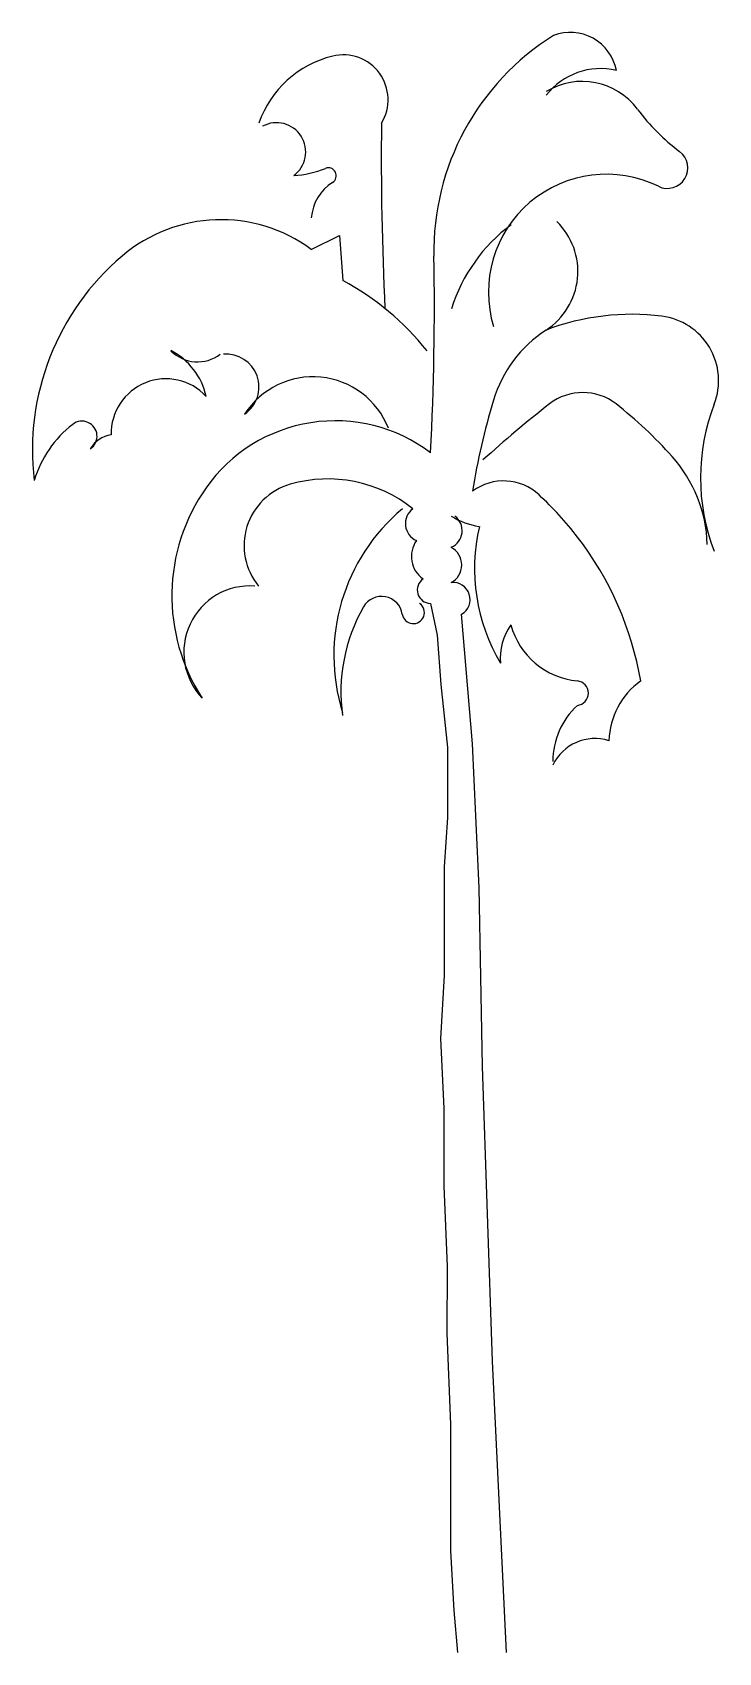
# Model space of a CAD drawing. Extents: x -2.3 to 1.42, y 0 to 8.78.
import ezdxf

# ---------------------------------------------------------------- set-up
doc = ezdxf.new("R2010")
doc.units = 0
doc.header["$LTSCALE"] = 0.4
doc.header["$MEASUREMENT"] = 0
doc.layers.add('ARBOLES', color=3, linetype='CONTINUOUS')

msp = doc.modelspace()

# ---------------------------------------------------------------- linework, layer by layer
at = {"layer": 'ARBOLES'}
for p, q in [((-0.7928, 7.6024), (-0.6407, 7.6783)), ((-0.6407, 7.6783), (-0.6214, 7.4329))]:
    msp.add_line(p, q, dxfattribs=at)
at = {"layer": 'ARBOLES', "color": 9}
for points in [[(-0.1472, 5.6841), (-0.1104, 5.5124), (-0.0911, 5.2453), (-0.0545, 4.9043), (-0.0548, 4.5242), (-0.0724, 4.257), (-0.0726, 4.029), (-0.0729, 3.6684), (-0.0927, 3.3275), (-0.0735, 2.9474), (-0.0739, 2.5282), (-0.0569, 2.0916), (-0.0572, 1.7311), (-0.038, 1.2359), (-0.0386, 0.5517), (-0.0194, 0.2281), (0, 0)], [(0.265, -0.0002), (0.1903, 1.5788), (0.1352, 3.1752), (0.1165, 4.1439), (0.0802, 4.9237), (0.0222, 5.6253)]]:
    msp.add_lwpolyline(points, dxfattribs=at)
at = {"layer": 'ARBOLES'}
for centre, radius, start, end in [((1.2501, 7.5917), 1.3785, 121.97593, 181.11438), ((0.6109, 8.5233), 0.2546, 11.00204, 110.91521), ((-0.5434, 8.1), 0.5651, 103.65749, 160.69927), ((-0.6194, 8.4131), 0.243, 328.54412, 103.65749), ((0.7758, 8.2073), 0.3744, 76.87402, 142.04544), ((0.6759, 8.1389), 0.3733, 36.53557, 121.52126), ((1.8611, 9.017), 1.1018, 216.53557, 233.36687), ((-0.9813, 8.1303), 0.1585, 306.05321, 118.61059), ((16.6927, 8.1012), 17.1059, 179.38014, 182.74951), ((1.1374, 8.0437), 0.1111, 243.83641, 53.36687), ((-0.9191, 8.5368), 0.5356, 273.33088, 292.24278), ((-0.7002, 8.0014), 0.0429, 302.09188, 112.24278), ((0.8066, 7.3704), 0.6391, 63.83641, 196.90023), ((-0.5459, 7.7554), 0.2474, 122.09188, 175.69174), ((-1.2826, 6.9359), 0.8272, 53.69209, 130.33581), ((0.8296, 7.0103), 0.9038, 126.57147, 162.61775), ((0.2732, 7.4828), 0.3791, 302.98571, 45.53741), ((-0.9252, 6.515), 1.3793, 130.33581, 186.84854), ((-14.6592, 7.2823), 14.5337, 356.91735, 1.11438), ((-1.2968, 6.1605), 1.4406, 38.25377, 62.03753), ((0.9444, 5.947), 1.3035, 82.82028, 110.89277), ((1.0634, 6.8913), 0.3518, 338.85565, 82.82028), ((0.8548, 6.5867), 0.6892, 122.98571, 163.28178), ((-1.722, 6.7263), 0.3681, 12.47795, 62.75574), ((-1.4085, 7.1967), 0.2037, 224.64828, 306.88433), ((-1.2537, 6.857), 0.1775, 304.13742, 94.92644), ((-1.5807, 6.6046), 0.2968, 42.67466, 181.32991), ((-0.7839, 6.4717), 0.4403, 21.54416, 147.2216), ((3.8813, 5.6776), 3.8493, 163.28178, 170.81584), ((4.2097, 1.9913), 6.0465, 127.85943, 132.3298), ((0.6789, 6.5335), 0.2934, 52.04301, 127.85943), ((-0.5565, 4.9498), 2.3019, 41.66366, 52.04301), ((2.4242, 6.3649), 1.1073, 158.85565, 201.04679), ((-2.0357, 6.5899), 0.0817, 303.62337, 127.88576), ((-0.6627, 5.8168), 0.8568, 52.95323, 144.81039), ((-1.7121, 6.1739), 0.6088, 127.88576, 163.1387), ((-1.8558, 6.4435), 0.1558, 97.9883, 149.80132), ((0.5985, 5.9776), 0.7559, 2.02192, 41.66366), ((-0.8112, 5.9973), 0.3459, 106.05238, 219.29621), ((-0.7031, 5.6216), 0.7369, 51.30222, 106.05238), ((0.2497, 6.0656), 0.2822, 47.06999, 126.62573), ((-0.533, 5.7254), 1.0155, 144.81039, 213.12781), ((-0.8472, 4.8864), 1.8926, 37.70491, 47.06999), ((0.3652, 5.4021), 1.0356, 129.88198, 197.32688), ((0.1814, 6.5031), 0.4072, 238.08905, 261.06052), ((1.0966, 5.8729), 1.0046, 166.88328, 210.6882), ((-0.7429, 4.967), 1.7608, 9.70722, 37.70491), ((-1.1242, 5.4196), 0.3596, 85.883, 223.87369), ((-0.4114, 5.6085), 0.1134, 8.62326, 150.25393), ((0.296, 5.2043), 0.9282, 150.25393, 187.92451), ((-0.2399, 5.6346), 0.0601, 188.62326, 55.52918), ((0.5513, 5.3854), 0.3197, 145.0526, 184.54171), ((0.6881, 5.6753), 0.4129, 194.97639, 264.63926), ((0.6433, 5.198), 0.0665, 275.26318, 84.63926), ((1.2317, 4.9295), 0.411, 125.55788, 178.47937), ((0.9299, 4.8282), 0.4133, 132.74871, 180.06684), ((0.7446, 4.6998), 0.2524, 72.42484, 154.56449)]:
    msp.add_arc(centre, radius, start, end, dxfattribs=at)
at = {"layer": 'ARBOLES', "color": 9}
for centre, radius, start, end in [((-0.1829, 6.1165), 0.0998, 126.55392, 246.34721), ((-0.0736, 6.0785), 0.0987, 293.62571, 53.11284), ((-0.1003, 5.9392), 0.1497, 144.99324, 234.99324), ((-0.0867, 5.8925), 0.1091, 298.79277, 61.10967), ((-0.1457, 5.7565), 0.0724, 123.95187, 268.83133), ((-0.024, 5.7052), 0.0923, 299.98889, 96.34774)]:
    msp.add_arc(centre, radius, start, end, dxfattribs=at)

doc.saveas('drawing.dxf')
